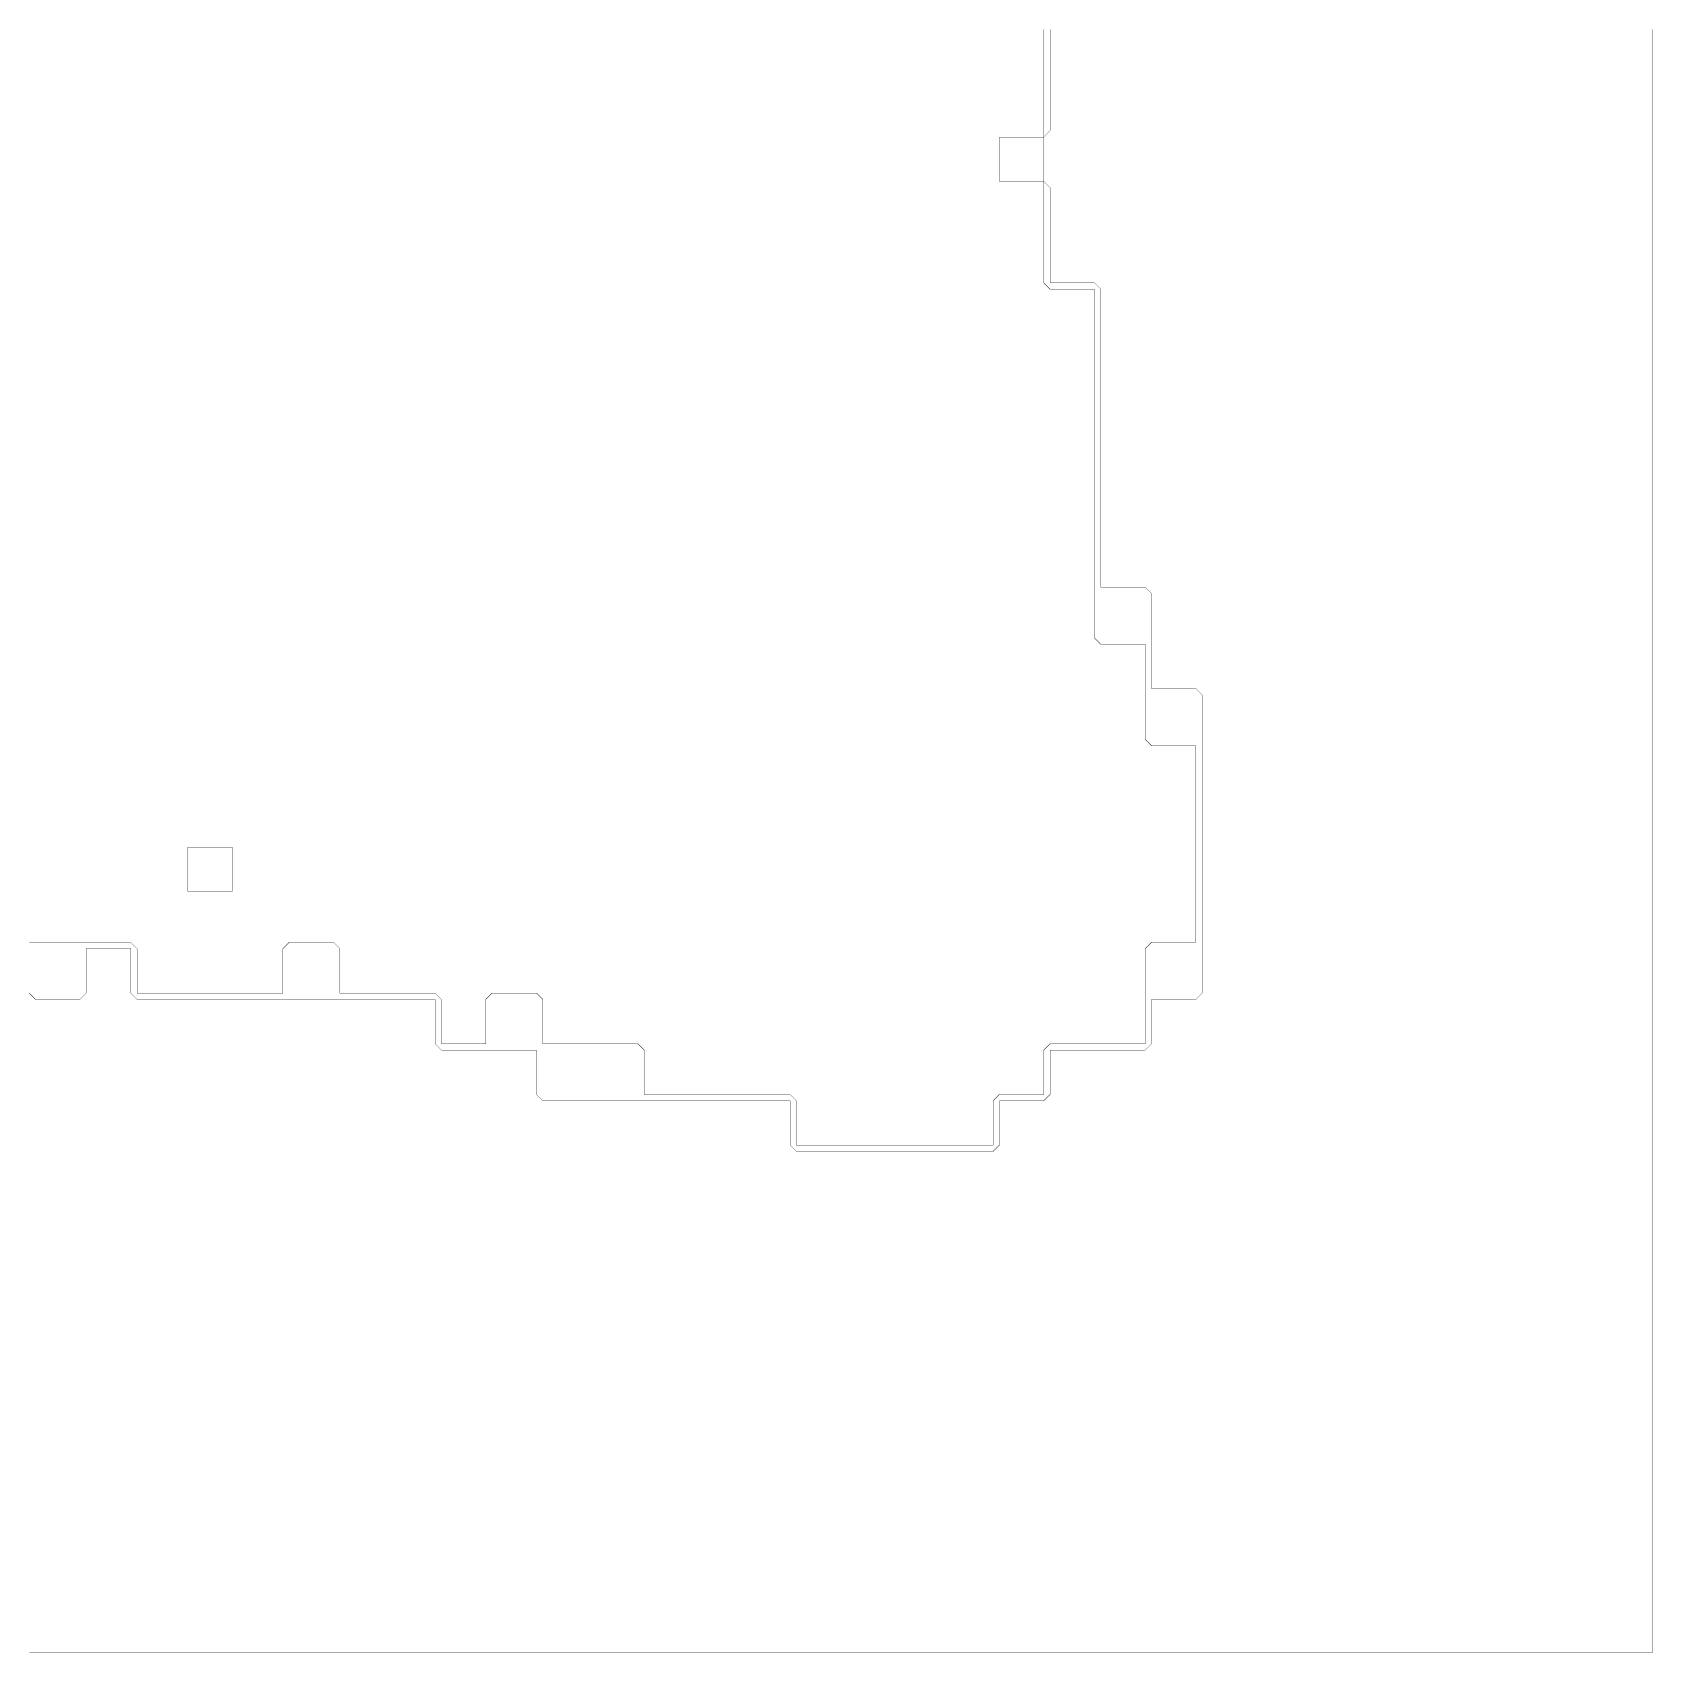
# Model space of a CAD drawing. Header units: metres. Extents: x 0 to 4990, y -4990 to 0.
# Drawn here: x 2495 to 4990, y -4990 to -2495 of the extents above; entities that cross this region are included whole.
import ezdxf

# ---------------------------------------------------------------- set-up
doc = ezdxf.new("R2010")
doc.units = ezdxf.units.M
doc.layers.add('conductor', color=1, linetype='Continuous')
doc.layers.add('substrate', color=5, linetype='Continuous')

msp = doc.modelspace()

# ---------------------------------------------------------------- linework, layer by layer
at = {"layer": 'conductor', "const_width": 0.5}
msp.add_lwpolyline([(2490.234375, -3896.484375), (2500, -3896.484375), (2509.765625, -3896.484375), (2519.53125, -3896.484375), (2529.296875, -3896.484375), (2539.0625, -3896.484375), (2548.828125, -3896.484375), (2558.59375, -3896.484375), (2568.359375, -3896.484375), (2578.125, -3896.484375), (2587.890625, -3896.484375), (2597.65625, -3896.484375), (2607.421875, -3896.484375), (2617.1875, -3896.484375), (2626.953125, -3896.484375), (2636.71875, -3896.484375), (2646.484375, -3896.484375), (2656.25, -3906.25), (2656.25, -3916.015625), (2656.25, -3925.78125), (2656.25, -3935.546875), (2656.25, -3945.3125), (2656.25, -3955.078125), (2656.25, -3964.84375), (2656.25, -3974.609375), (2666.015625, -3974.609375), (2675.78125, -3974.609375), (2685.546875, -3974.609375), (2695.3125, -3974.609375), (2705.078125, -3974.609375), (2714.84375, -3974.609375), (2724.609375, -3974.609375), (2734.375, -3974.609375), (2744.140625, -3974.609375), (2753.90625, -3974.609375), (2763.671875, -3974.609375), (2773.4375, -3974.609375), (2783.203125, -3974.609375), (2792.96875, -3974.609375), (2802.734375, -3974.609375), (2812.5, -3974.609375), (2822.265625, -3974.609375), (2832.03125, -3974.609375), (2841.796875, -3974.609375), (2851.5625, -3974.609375), (2861.328125, -3974.609375), (2871.09375, -3974.609375), (2880.859375, -3974.609375), (2880.859375, -3964.84375), (2880.859375, -3955.078125), (2880.859375, -3945.3125), (2880.859375, -3935.546875), (2880.859375, -3925.78125), (2880.859375, -3916.015625), (2880.859375, -3906.25), (2890.625, -3896.484375), (2900.390625, -3896.484375), (2910.15625, -3896.484375), (2919.921875, -3896.484375), (2929.6875, -3896.484375), (2939.453125, -3896.484375), (2949.21875, -3896.484375), (2958.984375, -3896.484375), (2968.75, -3906.25), (2968.75, -3916.015625), (2968.75, -3925.78125), (2968.75, -3935.546875), (2968.75, -3945.3125), (2968.75, -3955.078125), (2968.75, -3964.84375), (2968.75, -3974.609375), (2978.515625, -3974.609375), (2988.28125, -3974.609375), (2998.046875, -3974.609375), (3007.8125, -3974.609375), (3017.578125, -3974.609375), (3027.34375, -3974.609375), (3037.109375, -3974.609375), (3046.875, -3974.609375), (3056.640625, -3974.609375), (3066.40625, -3974.609375), (3076.171875, -3974.609375), (3085.9375, -3974.609375), (3095.703125, -3974.609375), (3105.46875, -3974.609375), (3115.234375, -3974.609375), (3125, -3984.375), (3125, -3994.140625), (3125, -4003.90625), (3125, -4013.671875), (3125, -4023.4375), (3125, -4033.203125), (3125, -4042.96875), (3125, -4052.734375), (3134.765625, -4052.734375), (3144.53125, -4052.734375), (3154.296875, -4052.734375), (3164.0625, -4052.734375), (3173.828125, -4052.734375), (3183.59375, -4052.734375), (3193.359375, -4052.734375), (3193.359375, -4042.96875), (3193.359375, -4033.203125), (3193.359375, -4023.4375), (3193.359375, -4013.671875), (3193.359375, -4003.90625), (3193.359375, -3994.140625), (3193.359375, -3984.375), (3203.125, -3974.609375), (3212.890625, -3974.609375), (3222.65625, -3974.609375), (3232.421875, -3974.609375), (3242.1875, -3974.609375), (3251.953125, -3974.609375), (3261.71875, -3974.609375), (3271.484375, -3974.609375), (3281.25, -3984.375), (3281.25, -3994.140625), (3281.25, -4003.90625), (3281.25, -4013.671875), (3281.25, -4023.4375), (3281.25, -4033.203125), (3281.25, -4042.96875), (3281.25, -4052.734375), (3291.015625, -4052.734375), (3300.78125, -4052.734375), (3310.546875, -4052.734375), (3320.3125, -4052.734375), (3330.078125, -4052.734375), (3339.84375, -4052.734375), (3349.609375, -4052.734375), (3359.375, -4052.734375), (3369.140625, -4052.734375), (3378.90625, -4052.734375), (3388.671875, -4052.734375), (3398.4375, -4052.734375), (3408.203125, -4052.734375), (3417.96875, -4052.734375), (3427.734375, -4052.734375), (3437.5, -4062.5), (3437.5, -4072.265625), (3437.5, -4082.03125), (3437.5, -4091.796875), (3437.5, -4101.5625), (3437.5, -4111.328125), (3437.5, -4121.09375), (3437.5, -4130.859375), (3447.265625, -4130.859375), (3457.03125, -4130.859375), (3466.796875, -4130.859375), (3476.5625, -4130.859375), (3486.328125, -4130.859375), (3496.09375, -4130.859375), (3505.859375, -4130.859375), (3515.625, -4130.859375), (3525.390625, -4130.859375), (3535.15625, -4130.859375), (3544.921875, -4130.859375), (3554.6875, -4130.859375), (3564.453125, -4130.859375), (3574.21875, -4130.859375), (3583.984375, -4130.859375), (3593.75, -4130.859375), (3603.515625, -4130.859375), (3613.28125, -4130.859375), (3623.046875, -4130.859375), (3632.8125, -4130.859375), (3642.578125, -4130.859375), (3652.34375, -4130.859375), (3662.109375, -4130.859375), (3671.875, -4140.625), (3671.875, -4150.390625), (3671.875, -4160.15625), (3671.875, -4169.921875), (3671.875, -4179.6875), (3671.875, -4189.453125), (3671.875, -4199.21875), (3671.875, -4208.984375), (3681.640625, -4208.984375), (3691.40625, -4208.984375), (3701.171875, -4208.984375), (3710.9375, -4208.984375), (3720.703125, -4208.984375), (3730.46875, -4208.984375), (3740.234375, -4208.984375), (3750, -4208.984375), (3759.765625, -4208.984375), (3769.53125, -4208.984375), (3779.296875, -4208.984375), (3789.0625, -4208.984375), (3798.828125, -4208.984375), (3808.59375, -4208.984375), (3818.359375, -4208.984375), (3828.125, -4208.984375), (3837.890625, -4208.984375), (3847.65625, -4208.984375), (3857.421875, -4208.984375), (3867.1875, -4208.984375), (3876.953125, -4208.984375), (3886.71875, -4208.984375), (3896.484375, -4208.984375), (3906.25, -4208.984375), (3916.015625, -4208.984375), (3925.78125, -4208.984375), (3935.546875, -4208.984375), (3945.3125, -4208.984375), (3955.078125, -4208.984375), (3964.84375, -4208.984375), (3974.609375, -4208.984375), (3974.609375, -4199.21875), (3974.609375, -4189.453125), (3974.609375, -4179.6875), (3974.609375, -4169.921875), (3974.609375, -4160.15625), (3974.609375, -4150.390625), (3974.609375, -4140.625), (3984.375, -4130.859375), (3994.140625, -4130.859375), (4003.90625, -4130.859375), (4013.671875, -4130.859375), (4023.4375, -4130.859375), (4033.203125, -4130.859375), (4042.96875, -4130.859375), (4052.734375, -4130.859375), (4052.734375, -4121.09375), (4052.734375, -4111.328125), (4052.734375, -4101.5625), (4052.734375, -4091.796875), (4052.734375, -4082.03125), (4052.734375, -4072.265625), (4052.734375, -4062.5), (4062.5, -4052.734375), (4072.265625, -4052.734375), (4082.03125, -4052.734375), (4091.796875, -4052.734375), (4101.5625, -4052.734375), (4111.328125, -4052.734375), (4121.09375, -4052.734375), (4130.859375, -4052.734375), (4140.625, -4052.734375), (4150.390625, -4052.734375), (4160.15625, -4052.734375), (4169.921875, -4052.734375), (4179.6875, -4052.734375), (4189.453125, -4052.734375), (4199.21875, -4052.734375), (4208.984375, -4052.734375), (4208.984375, -4042.96875), (4208.984375, -4033.203125), (4208.984375, -4023.4375), (4208.984375, -4013.671875), (4208.984375, -4003.90625), (4208.984375, -3994.140625), (4208.984375, -3984.375), (4208.984375, -3974.609375), (4208.984375, -3964.84375), (4208.984375, -3955.078125), (4208.984375, -3945.3125), (4208.984375, -3935.546875), (4208.984375, -3925.78125), (4208.984375, -3916.015625), (4208.984375, -3906.25), (4218.75, -3896.484375), (4228.515625, -3896.484375), (4238.28125, -3896.484375), (4248.046875, -3896.484375), (4257.8125, -3896.484375), (4267.578125, -3896.484375), (4277.34375, -3896.484375), (4287.109375, -3896.484375), (4287.109375, -3886.71875), (4287.109375, -3876.953125), (4287.109375, -3867.1875), (4287.109375, -3857.421875), (4287.109375, -3847.65625), (4287.109375, -3837.890625), (4287.109375, -3828.125), (4287.109375, -3818.359375), (4287.109375, -3808.59375), (4287.109375, -3798.828125), (4287.109375, -3789.0625), (4287.109375, -3779.296875), (4287.109375, -3769.53125), (4287.109375, -3759.765625), (4287.109375, -3750), (4287.109375, -3740.234375), (4287.109375, -3730.46875), (4287.109375, -3720.703125), (4287.109375, -3710.9375), (4287.109375, -3701.171875), (4287.109375, -3691.40625), (4287.109375, -3681.640625), (4287.109375, -3671.875), (4287.109375, -3662.109375), (4287.109375, -3652.34375), (4287.109375, -3642.578125), (4287.109375, -3632.8125), (4287.109375, -3623.046875), (4287.109375, -3613.28125), (4287.109375, -3603.515625), (4287.109375, -3593.75), (4277.34375, -3593.75), (4267.578125, -3593.75), (4257.8125, -3593.75), (4248.046875, -3593.75), (4238.28125, -3593.75), (4228.515625, -3593.75), (4218.75, -3593.75), (4208.984375, -3583.984375), (4208.984375, -3574.21875), (4208.984375, -3564.453125), (4208.984375, -3554.6875), (4208.984375, -3544.921875), (4208.984375, -3535.15625), (4208.984375, -3525.390625), (4208.984375, -3515.625), (4208.984375, -3505.859375), (4208.984375, -3496.09375), (4208.984375, -3486.328125), (4208.984375, -3476.5625), (4208.984375, -3466.796875), (4208.984375, -3457.03125), (4208.984375, -3447.265625), (4208.984375, -3437.5), (4199.21875, -3437.5), (4189.453125, -3437.5), (4179.6875, -3437.5), (4169.921875, -3437.5), (4160.15625, -3437.5), (4150.390625, -3437.5), (4140.625, -3437.5), (4130.859375, -3427.734375), (4130.859375, -3417.96875), (4130.859375, -3408.203125), (4130.859375, -3398.4375), (4130.859375, -3388.671875), (4130.859375, -3378.90625), (4130.859375, -3369.140625), (4130.859375, -3359.375), (4130.859375, -3349.609375), (4130.859375, -3339.84375), (4130.859375, -3330.078125), (4130.859375, -3320.3125), (4130.859375, -3310.546875), (4130.859375, -3300.78125), (4130.859375, -3291.015625), (4130.859375, -3281.25), (4130.859375, -3271.484375), (4130.859375, -3261.71875), (4130.859375, -3251.953125), (4130.859375, -3242.1875), (4130.859375, -3232.421875), (4130.859375, -3222.65625), (4130.859375, -3212.890625), (4130.859375, -3203.125), (4130.859375, -3193.359375), (4130.859375, -3183.59375), (4130.859375, -3173.828125), (4130.859375, -3164.0625), (4130.859375, -3154.296875), (4130.859375, -3144.53125), (4130.859375, -3134.765625), (4130.859375, -3125), (4130.859375, -3115.234375), (4130.859375, -3105.46875), (4130.859375, -3095.703125), (4130.859375, -3085.9375), (4130.859375, -3076.171875), (4130.859375, -3066.40625), (4130.859375, -3056.640625), (4130.859375, -3046.875), (4130.859375, -3037.109375), (4130.859375, -3027.34375), (4130.859375, -3017.578125), (4130.859375, -3007.8125), (4130.859375, -2998.046875), (4130.859375, -2988.28125), (4130.859375, -2978.515625), (4130.859375, -2968.75), (4130.859375, -2958.984375), (4130.859375, -2949.21875), (4130.859375, -2939.453125), (4130.859375, -2929.6875), (4130.859375, -2919.921875), (4130.859375, -2910.15625), (4130.859375, -2900.390625), (4130.859375, -2890.625), (4121.09375, -2890.625), (4111.328125, -2890.625), (4101.5625, -2890.625), (4091.796875, -2890.625), (4082.03125, -2890.625), (4072.265625, -2890.625), (4062.5, -2890.625), (4052.734375, -2880.859375), (4052.734375, -2871.09375), (4052.734375, -2861.328125), (4052.734375, -2851.5625), (4052.734375, -2841.796875), (4052.734375, -2832.03125), (4052.734375, -2822.265625), (4052.734375, -2812.5), (4052.734375, -2802.734375), (4052.734375, -2792.96875), (4052.734375, -2783.203125), (4052.734375, -2773.4375), (4052.734375, -2763.671875), (4052.734375, -2753.90625), (4052.734375, -2744.140625), (4052.734375, -2734.375), (4052.734375, -2724.609375), (4052.734375, -2714.84375), (4052.734375, -2705.078125), (4052.734375, -2695.3125), (4052.734375, -2685.546875), (4052.734375, -2675.78125), (4052.734375, -2666.015625), (4052.734375, -2656.25), (4052.734375, -2646.484375), (4052.734375, -2636.71875), (4052.734375, -2626.953125), (4052.734375, -2617.1875), (4052.734375, -2607.421875), (4052.734375, -2597.65625), (4052.734375, -2587.890625), (4052.734375, -2578.125), (4052.734375, -2568.359375), (4052.734375, -2558.59375), (4052.734375, -2548.828125), (4052.734375, -2539.0625), (4052.734375, -2529.296875), (4052.734375, -2519.53125), (4052.734375, -2509.765625), (4052.734375, -2500), (4052.734375, -2490.234375)], dxfattribs=at)
at = {"layer": 'substrate', "const_width": 0.5}
for points in [[(2490.234375, -4990.234375), (2500, -4990.234375), (2509.765625, -4990.234375), (2519.53125, -4990.234375), (2529.296875, -4990.234375), (2539.0625, -4990.234375), (2548.828125, -4990.234375), (2558.59375, -4990.234375), (2568.359375, -4990.234375), (2578.125, -4990.234375), (2587.890625, -4990.234375), (2597.65625, -4990.234375), (2607.421875, -4990.234375), (2617.1875, -4990.234375), (2626.953125, -4990.234375), (2636.71875, -4990.234375), (2646.484375, -4990.234375), (2656.25, -4990.234375), (2666.015625, -4990.234375), (2675.78125, -4990.234375), (2685.546875, -4990.234375), (2695.3125, -4990.234375), (2705.078125, -4990.234375), (2714.84375, -4990.234375), (2724.609375, -4990.234375), (2734.375, -4990.234375), (2744.140625, -4990.234375), (2753.90625, -4990.234375), (2763.671875, -4990.234375), (2773.4375, -4990.234375), (2783.203125, -4990.234375), (2792.96875, -4990.234375), (2802.734375, -4990.234375), (2812.5, -4990.234375), (2822.265625, -4990.234375), (2832.03125, -4990.234375), (2841.796875, -4990.234375), (2851.5625, -4990.234375), (2861.328125, -4990.234375), (2871.09375, -4990.234375), (2880.859375, -4990.234375), (2890.625, -4990.234375), (2900.390625, -4990.234375), (2910.15625, -4990.234375), (2919.921875, -4990.234375), (2929.6875, -4990.234375), (2939.453125, -4990.234375), (2949.21875, -4990.234375), (2958.984375, -4990.234375), (2968.75, -4990.234375), (2978.515625, -4990.234375), (2988.28125, -4990.234375), (2998.046875, -4990.234375), (3007.8125, -4990.234375), (3017.578125, -4990.234375), (3027.34375, -4990.234375), (3037.109375, -4990.234375), (3046.875, -4990.234375), (3056.640625, -4990.234375), (3066.40625, -4990.234375), (3076.171875, -4990.234375), (3085.9375, -4990.234375), (3095.703125, -4990.234375), (3105.46875, -4990.234375), (3115.234375, -4990.234375), (3125, -4990.234375), (3134.765625, -4990.234375), (3144.53125, -4990.234375), (3154.296875, -4990.234375), (3164.0625, -4990.234375), (3173.828125, -4990.234375), (3183.59375, -4990.234375), (3193.359375, -4990.234375), (3203.125, -4990.234375), (3212.890625, -4990.234375), (3222.65625, -4990.234375), (3232.421875, -4990.234375), (3242.1875, -4990.234375), (3251.953125, -4990.234375), (3261.71875, -4990.234375), (3271.484375, -4990.234375), (3281.25, -4990.234375), (3291.015625, -4990.234375), (3300.78125, -4990.234375), (3310.546875, -4990.234375), (3320.3125, -4990.234375), (3330.078125, -4990.234375), (3339.84375, -4990.234375), (3349.609375, -4990.234375), (3359.375, -4990.234375), (3369.140625, -4990.234375), (3378.90625, -4990.234375), (3388.671875, -4990.234375), (3398.4375, -4990.234375), (3408.203125, -4990.234375), (3417.96875, -4990.234375), (3427.734375, -4990.234375), (3437.5, -4990.234375), (3447.265625, -4990.234375), (3457.03125, -4990.234375), (3466.796875, -4990.234375), (3476.5625, -4990.234375), (3486.328125, -4990.234375), (3496.09375, -4990.234375), (3505.859375, -4990.234375), (3515.625, -4990.234375), (3525.390625, -4990.234375), (3535.15625, -4990.234375), (3544.921875, -4990.234375), (3554.6875, -4990.234375), (3564.453125, -4990.234375), (3574.21875, -4990.234375), (3583.984375, -4990.234375), (3593.75, -4990.234375), (3603.515625, -4990.234375), (3613.28125, -4990.234375), (3623.046875, -4990.234375), (3632.8125, -4990.234375), (3642.578125, -4990.234375), (3652.34375, -4990.234375), (3662.109375, -4990.234375), (3671.875, -4990.234375), (3681.640625, -4990.234375), (3691.40625, -4990.234375), (3701.171875, -4990.234375), (3710.9375, -4990.234375), (3720.703125, -4990.234375), (3730.46875, -4990.234375), (3740.234375, -4990.234375), (3750, -4990.234375), (3759.765625, -4990.234375), (3769.53125, -4990.234375), (3779.296875, -4990.234375), (3789.0625, -4990.234375), (3798.828125, -4990.234375), (3808.59375, -4990.234375), (3818.359375, -4990.234375), (3828.125, -4990.234375), (3837.890625, -4990.234375), (3847.65625, -4990.234375), (3857.421875, -4990.234375), (3867.1875, -4990.234375), (3876.953125, -4990.234375), (3886.71875, -4990.234375), (3896.484375, -4990.234375), (3906.25, -4990.234375), (3916.015625, -4990.234375), (3925.78125, -4990.234375), (3935.546875, -4990.234375), (3945.3125, -4990.234375), (3955.078125, -4990.234375), (3964.84375, -4990.234375), (3974.609375, -4990.234375), (3984.375, -4990.234375), (3994.140625, -4990.234375), (4003.90625, -4990.234375), (4013.671875, -4990.234375), (4023.4375, -4990.234375), (4033.203125, -4990.234375), (4042.96875, -4990.234375), (4052.734375, -4990.234375), (4062.5, -4990.234375), (4072.265625, -4990.234375), (4082.03125, -4990.234375), (4091.796875, -4990.234375), (4101.5625, -4990.234375), (4111.328125, -4990.234375), (4121.09375, -4990.234375), (4130.859375, -4990.234375), (4140.625, -4990.234375), (4150.390625, -4990.234375), (4160.15625, -4990.234375), (4169.921875, -4990.234375), (4179.6875, -4990.234375), (4189.453125, -4990.234375), (4199.21875, -4990.234375), (4208.984375, -4990.234375), (4218.75, -4990.234375), (4228.515625, -4990.234375), (4238.28125, -4990.234375), (4248.046875, -4990.234375), (4257.8125, -4990.234375), (4267.578125, -4990.234375), (4277.34375, -4990.234375), (4287.109375, -4990.234375), (4296.875, -4990.234375), (4306.640625, -4990.234375), (4316.40625, -4990.234375), (4326.171875, -4990.234375), (4335.9375, -4990.234375), (4345.703125, -4990.234375), (4355.46875, -4990.234375), (4365.234375, -4990.234375), (4375, -4990.234375), (4384.765625, -4990.234375), (4394.53125, -4990.234375), (4404.296875, -4990.234375), (4414.0625, -4990.234375), (4423.828125, -4990.234375), (4433.59375, -4990.234375), (4443.359375, -4990.234375), (4453.125, -4990.234375), (4462.890625, -4990.234375), (4472.65625, -4990.234375), (4482.421875, -4990.234375), (4492.1875, -4990.234375), (4501.953125, -4990.234375), (4511.71875, -4990.234375), (4521.484375, -4990.234375), (4531.25, -4990.234375), (4541.015625, -4990.234375), (4550.78125, -4990.234375), (4560.546875, -4990.234375), (4570.3125, -4990.234375), (4580.078125, -4990.234375), (4589.84375, -4990.234375), (4599.609375, -4990.234375), (4609.375, -4990.234375), (4619.140625, -4990.234375), (4628.90625, -4990.234375), (4638.671875, -4990.234375), (4648.4375, -4990.234375), (4658.203125, -4990.234375), (4667.96875, -4990.234375), (4677.734375, -4990.234375), (4687.5, -4990.234375), (4697.265625, -4990.234375), (4707.03125, -4990.234375), (4716.796875, -4990.234375), (4726.5625, -4990.234375), (4736.328125, -4990.234375), (4746.09375, -4990.234375), (4755.859375, -4990.234375), (4765.625, -4990.234375), (4775.390625, -4990.234375), (4785.15625, -4990.234375), (4794.921875, -4990.234375), (4804.6875, -4990.234375), (4814.453125, -4990.234375), (4824.21875, -4990.234375), (4833.984375, -4990.234375), (4843.75, -4990.234375), (4853.515625, -4990.234375), (4863.28125, -4990.234375), (4873.046875, -4990.234375), (4882.8125, -4990.234375), (4892.578125, -4990.234375), (4902.34375, -4990.234375), (4912.109375, -4990.234375), (4921.875, -4990.234375), (4931.640625, -4990.234375), (4941.40625, -4990.234375), (4951.171875, -4990.234375), (4960.9375, -4990.234375), (4970.703125, -4990.234375), (4980.46875, -4990.234375), (4990.234375, -4990.234375), (4990.234375, -4980.46875), (4990.234375, -4970.703125), (4990.234375, -4960.9375), (4990.234375, -4951.171875), (4990.234375, -4941.40625), (4990.234375, -4931.640625), (4990.234375, -4921.875), (4990.234375, -4912.109375), (4990.234375, -4902.34375), (4990.234375, -4892.578125), (4990.234375, -4882.8125), (4990.234375, -4873.046875), (4990.234375, -4863.28125), (4990.234375, -4853.515625), (4990.234375, -4843.75), (4990.234375, -4833.984375), (4990.234375, -4824.21875), (4990.234375, -4814.453125), (4990.234375, -4804.6875), (4990.234375, -4794.921875), (4990.234375, -4785.15625), (4990.234375, -4775.390625), (4990.234375, -4765.625), (4990.234375, -4755.859375), (4990.234375, -4746.09375), (4990.234375, -4736.328125), (4990.234375, -4726.5625), (4990.234375, -4716.796875), (4990.234375, -4707.03125), (4990.234375, -4697.265625), (4990.234375, -4687.5), (4990.234375, -4677.734375), (4990.234375, -4667.96875), (4990.234375, -4658.203125), (4990.234375, -4648.4375), (4990.234375, -4638.671875), (4990.234375, -4628.90625), (4990.234375, -4619.140625), (4990.234375, -4609.375), (4990.234375, -4599.609375), (4990.234375, -4589.84375), (4990.234375, -4580.078125), (4990.234375, -4570.3125), (4990.234375, -4560.546875), (4990.234375, -4550.78125), (4990.234375, -4541.015625), (4990.234375, -4531.25), (4990.234375, -4521.484375), (4990.234375, -4511.71875), (4990.234375, -4501.953125), (4990.234375, -4492.1875), (4990.234375, -4482.421875), (4990.234375, -4472.65625), (4990.234375, -4462.890625), (4990.234375, -4453.125), (4990.234375, -4443.359375), (4990.234375, -4433.59375), (4990.234375, -4423.828125), (4990.234375, -4414.0625), (4990.234375, -4404.296875), (4990.234375, -4394.53125), (4990.234375, -4384.765625), (4990.234375, -4375), (4990.234375, -4365.234375), (4990.234375, -4355.46875), (4990.234375, -4345.703125), (4990.234375, -4335.9375), (4990.234375, -4326.171875), (4990.234375, -4316.40625), (4990.234375, -4306.640625), (4990.234375, -4296.875), (4990.234375, -4287.109375), (4990.234375, -4277.34375), (4990.234375, -4267.578125), (4990.234375, -4257.8125), (4990.234375, -4248.046875), (4990.234375, -4238.28125), (4990.234375, -4228.515625), (4990.234375, -4218.75), (4990.234375, -4208.984375), (4990.234375, -4199.21875), (4990.234375, -4189.453125), (4990.234375, -4179.6875), (4990.234375, -4169.921875), (4990.234375, -4160.15625), (4990.234375, -4150.390625), (4990.234375, -4140.625), (4990.234375, -4130.859375), (4990.234375, -4121.09375), (4990.234375, -4111.328125), (4990.234375, -4101.5625), (4990.234375, -4091.796875), (4990.234375, -4082.03125), (4990.234375, -4072.265625), (4990.234375, -4062.5), (4990.234375, -4052.734375), (4990.234375, -4042.96875), (4990.234375, -4033.203125), (4990.234375, -4023.4375), (4990.234375, -4013.671875), (4990.234375, -4003.90625), (4990.234375, -3994.140625), (4990.234375, -3984.375), (4990.234375, -3974.609375), (4990.234375, -3964.84375), (4990.234375, -3955.078125), (4990.234375, -3945.3125), (4990.234375, -3935.546875), (4990.234375, -3925.78125), (4990.234375, -3916.015625), (4990.234375, -3906.25), (4990.234375, -3896.484375), (4990.234375, -3886.71875), (4990.234375, -3876.953125), (4990.234375, -3867.1875), (4990.234375, -3857.421875), (4990.234375, -3847.65625), (4990.234375, -3837.890625), (4990.234375, -3828.125), (4990.234375, -3818.359375), (4990.234375, -3808.59375), (4990.234375, -3798.828125), (4990.234375, -3789.0625), (4990.234375, -3779.296875), (4990.234375, -3769.53125), (4990.234375, -3759.765625), (4990.234375, -3750), (4990.234375, -3740.234375), (4990.234375, -3730.46875), (4990.234375, -3720.703125), (4990.234375, -3710.9375), (4990.234375, -3701.171875), (4990.234375, -3691.40625), (4990.234375, -3681.640625), (4990.234375, -3671.875), (4990.234375, -3662.109375), (4990.234375, -3652.34375), (4990.234375, -3642.578125), (4990.234375, -3632.8125), (4990.234375, -3623.046875), (4990.234375, -3613.28125), (4990.234375, -3603.515625), (4990.234375, -3593.75), (4990.234375, -3583.984375), (4990.234375, -3574.21875), (4990.234375, -3564.453125), (4990.234375, -3554.6875), (4990.234375, -3544.921875), (4990.234375, -3535.15625), (4990.234375, -3525.390625), (4990.234375, -3515.625), (4990.234375, -3505.859375), (4990.234375, -3496.09375), (4990.234375, -3486.328125), (4990.234375, -3476.5625), (4990.234375, -3466.796875), (4990.234375, -3457.03125), (4990.234375, -3447.265625), (4990.234375, -3437.5), (4990.234375, -3427.734375), (4990.234375, -3417.96875), (4990.234375, -3408.203125), (4990.234375, -3398.4375), (4990.234375, -3388.671875), (4990.234375, -3378.90625), (4990.234375, -3369.140625), (4990.234375, -3359.375), (4990.234375, -3349.609375), (4990.234375, -3339.84375), (4990.234375, -3330.078125), (4990.234375, -3320.3125), (4990.234375, -3310.546875), (4990.234375, -3300.78125), (4990.234375, -3291.015625), (4990.234375, -3281.25), (4990.234375, -3271.484375), (4990.234375, -3261.71875), (4990.234375, -3251.953125), (4990.234375, -3242.1875), (4990.234375, -3232.421875), (4990.234375, -3222.65625), (4990.234375, -3212.890625), (4990.234375, -3203.125), (4990.234375, -3193.359375), (4990.234375, -3183.59375), (4990.234375, -3173.828125), (4990.234375, -3164.0625), (4990.234375, -3154.296875), (4990.234375, -3144.53125), (4990.234375, -3134.765625), (4990.234375, -3125), (4990.234375, -3115.234375), (4990.234375, -3105.46875), (4990.234375, -3095.703125), (4990.234375, -3085.9375), (4990.234375, -3076.171875), (4990.234375, -3066.40625), (4990.234375, -3056.640625), (4990.234375, -3046.875), (4990.234375, -3037.109375), (4990.234375, -3027.34375), (4990.234375, -3017.578125), (4990.234375, -3007.8125), (4990.234375, -2998.046875), (4990.234375, -2988.28125), (4990.234375, -2978.515625), (4990.234375, -2968.75), (4990.234375, -2958.984375), (4990.234375, -2949.21875), (4990.234375, -2939.453125), (4990.234375, -2929.6875), (4990.234375, -2919.921875), (4990.234375, -2910.15625), (4990.234375, -2900.390625), (4990.234375, -2890.625), (4990.234375, -2880.859375), (4990.234375, -2871.09375), (4990.234375, -2861.328125), (4990.234375, -2851.5625), (4990.234375, -2841.796875), (4990.234375, -2832.03125), (4990.234375, -2822.265625), (4990.234375, -2812.5), (4990.234375, -2802.734375), (4990.234375, -2792.96875), (4990.234375, -2783.203125), (4990.234375, -2773.4375), (4990.234375, -2763.671875), (4990.234375, -2753.90625), (4990.234375, -2744.140625), (4990.234375, -2734.375), (4990.234375, -2724.609375), (4990.234375, -2714.84375), (4990.234375, -2705.078125), (4990.234375, -2695.3125), (4990.234375, -2685.546875), (4990.234375, -2675.78125), (4990.234375, -2666.015625), (4990.234375, -2656.25), (4990.234375, -2646.484375), (4990.234375, -2636.71875), (4990.234375, -2626.953125), (4990.234375, -2617.1875), (4990.234375, -2607.421875), (4990.234375, -2597.65625), (4990.234375, -2587.890625), (4990.234375, -2578.125), (4990.234375, -2568.359375), (4990.234375, -2558.59375), (4990.234375, -2548.828125), (4990.234375, -2539.0625), (4990.234375, -2529.296875), (4990.234375, -2519.53125), (4990.234375, -2509.765625), (4990.234375, -2500), (4990.234375, -2490.234375)], [(4062.5, -2490.234375), (4062.5, -2500), (4062.5, -2509.765625), (4062.5, -2519.53125), (4062.5, -2529.296875), (4062.5, -2539.0625), (4062.5, -2548.828125), (4062.5, -2558.59375), (4062.5, -2568.359375), (4062.5, -2578.125), (4062.5, -2587.890625), (4062.5, -2597.65625), (4062.5, -2607.421875), (4062.5, -2617.1875), (4062.5, -2626.953125), (4062.5, -2636.71875), (4062.5, -2646.484375), (4052.734375, -2656.25), (4042.96875, -2656.25), (4033.203125, -2656.25), (4023.4375, -2656.25), (4013.671875, -2656.25), (4003.90625, -2656.25), (3994.140625, -2656.25), (3984.375, -2656.25), (3984.375, -2666.015625), (3984.375, -2675.78125), (3984.375, -2685.546875), (3984.375, -2695.3125), (3984.375, -2705.078125), (3984.375, -2714.84375), (3984.375, -2724.609375), (3994.140625, -2724.609375), (4003.90625, -2724.609375), (4013.671875, -2724.609375), (4023.4375, -2724.609375), (4033.203125, -2724.609375), (4042.96875, -2724.609375), (4052.734375, -2724.609375), (4062.5, -2734.375), (4062.5, -2744.140625), (4062.5, -2753.90625), (4062.5, -2763.671875), (4062.5, -2773.4375), (4062.5, -2783.203125), (4062.5, -2792.96875), (4062.5, -2802.734375), (4062.5, -2812.5), (4062.5, -2822.265625), (4062.5, -2832.03125), (4062.5, -2841.796875), (4062.5, -2851.5625), (4062.5, -2861.328125), (4062.5, -2871.09375), (4062.5, -2880.859375), (4072.265625, -2880.859375), (4082.03125, -2880.859375), (4091.796875, -2880.859375), (4101.5625, -2880.859375), (4111.328125, -2880.859375), (4121.09375, -2880.859375), (4130.859375, -2880.859375), (4140.625, -2890.625), (4140.625, -2900.390625), (4140.625, -2910.15625), (4140.625, -2919.921875), (4140.625, -2929.6875), (4140.625, -2939.453125), (4140.625, -2949.21875), (4140.625, -2958.984375), (4140.625, -2968.75), (4140.625, -2978.515625), (4140.625, -2988.28125), (4140.625, -2998.046875), (4140.625, -3007.8125), (4140.625, -3017.578125), (4140.625, -3027.34375), (4140.625, -3037.109375), (4140.625, -3046.875), (4140.625, -3056.640625), (4140.625, -3066.40625), (4140.625, -3076.171875), (4140.625, -3085.9375), (4140.625, -3095.703125), (4140.625, -3105.46875), (4140.625, -3115.234375), (4140.625, -3125), (4140.625, -3134.765625), (4140.625, -3144.53125), (4140.625, -3154.296875), (4140.625, -3164.0625), (4140.625, -3173.828125), (4140.625, -3183.59375), (4140.625, -3193.359375), (4140.625, -3203.125), (4140.625, -3212.890625), (4140.625, -3222.65625), (4140.625, -3232.421875), (4140.625, -3242.1875), (4140.625, -3251.953125), (4140.625, -3261.71875), (4140.625, -3271.484375), (4140.625, -3281.25), (4140.625, -3291.015625), (4140.625, -3300.78125), (4140.625, -3310.546875), (4140.625, -3320.3125), (4140.625, -3330.078125), (4140.625, -3339.84375), (4140.625, -3349.609375), (4150.390625, -3349.609375), (4160.15625, -3349.609375), (4169.921875, -3349.609375), (4179.6875, -3349.609375), (4189.453125, -3349.609375), (4199.21875, -3349.609375), (4208.984375, -3349.609375), (4218.75, -3359.375), (4218.75, -3369.140625), (4218.75, -3378.90625), (4218.75, -3388.671875), (4218.75, -3398.4375), (4218.75, -3408.203125), (4218.75, -3417.96875), (4218.75, -3427.734375), (4218.75, -3437.5), (4218.75, -3447.265625), (4218.75, -3457.03125), (4218.75, -3466.796875), (4218.75, -3476.5625), (4218.75, -3486.328125), (4218.75, -3496.09375), (4218.75, -3505.859375), (4228.515625, -3505.859375), (4238.28125, -3505.859375), (4248.046875, -3505.859375), (4257.8125, -3505.859375), (4267.578125, -3505.859375), (4277.34375, -3505.859375), (4287.109375, -3505.859375), (4296.875, -3515.625), (4296.875, -3525.390625), (4296.875, -3535.15625), (4296.875, -3544.921875), (4296.875, -3554.6875), (4296.875, -3564.453125), (4296.875, -3574.21875), (4296.875, -3583.984375), (4296.875, -3593.75), (4296.875, -3603.515625), (4296.875, -3613.28125), (4296.875, -3623.046875), (4296.875, -3632.8125), (4296.875, -3642.578125), (4296.875, -3652.34375), (4296.875, -3662.109375), (4296.875, -3671.875), (4296.875, -3681.640625), (4296.875, -3691.40625), (4296.875, -3701.171875), (4296.875, -3710.9375), (4296.875, -3720.703125), (4296.875, -3730.46875), (4296.875, -3740.234375), (4296.875, -3750), (4296.875, -3759.765625), (4296.875, -3769.53125), (4296.875, -3779.296875), (4296.875, -3789.0625), (4296.875, -3798.828125), (4296.875, -3808.59375), (4296.875, -3818.359375), (4296.875, -3828.125), (4296.875, -3837.890625), (4296.875, -3847.65625), (4296.875, -3857.421875), (4296.875, -3867.1875), (4296.875, -3876.953125), (4296.875, -3886.71875), (4296.875, -3896.484375), (4296.875, -3906.25), (4296.875, -3916.015625), (4296.875, -3925.78125), (4296.875, -3935.546875), (4296.875, -3945.3125), (4296.875, -3955.078125), (4296.875, -3964.84375), (4296.875, -3974.609375), (4287.109375, -3984.375), (4277.34375, -3984.375), (4267.578125, -3984.375), (4257.8125, -3984.375), (4248.046875, -3984.375), (4238.28125, -3984.375), (4228.515625, -3984.375), (4218.75, -3984.375), (4218.75, -3994.140625), (4218.75, -4003.90625), (4218.75, -4013.671875), (4218.75, -4023.4375), (4218.75, -4033.203125), (4218.75, -4042.96875), (4218.75, -4052.734375), (4208.984375, -4062.5), (4199.21875, -4062.5), (4189.453125, -4062.5), (4179.6875, -4062.5), (4169.921875, -4062.5), (4160.15625, -4062.5), (4150.390625, -4062.5), (4140.625, -4062.5), (4130.859375, -4062.5), (4121.09375, -4062.5), (4111.328125, -4062.5), (4101.5625, -4062.5), (4091.796875, -4062.5), (4082.03125, -4062.5), (4072.265625, -4062.5), (4062.5, -4062.5), (4062.5, -4072.265625), (4062.5, -4082.03125), (4062.5, -4091.796875), (4062.5, -4101.5625), (4062.5, -4111.328125), (4062.5, -4121.09375), (4062.5, -4130.859375), (4052.734375, -4140.625), (4042.96875, -4140.625), (4033.203125, -4140.625), (4023.4375, -4140.625), (4013.671875, -4140.625), (4003.90625, -4140.625), (3994.140625, -4140.625), (3984.375, -4140.625), (3984.375, -4150.390625), (3984.375, -4160.15625), (3984.375, -4169.921875), (3984.375, -4179.6875), (3984.375, -4189.453125), (3984.375, -4199.21875), (3984.375, -4208.984375), (3974.609375, -4218.75), (3964.84375, -4218.75), (3955.078125, -4218.75), (3945.3125, -4218.75), (3935.546875, -4218.75), (3925.78125, -4218.75), (3916.015625, -4218.75), (3906.25, -4218.75), (3896.484375, -4218.75), (3886.71875, -4218.75), (3876.953125, -4218.75), (3867.1875, -4218.75), (3857.421875, -4218.75), (3847.65625, -4218.75), (3837.890625, -4218.75), (3828.125, -4218.75), (3818.359375, -4218.75), (3808.59375, -4218.75), (3798.828125, -4218.75), (3789.0625, -4218.75), (3779.296875, -4218.75), (3769.53125, -4218.75), (3759.765625, -4218.75), (3750, -4218.75), (3740.234375, -4218.75), (3730.46875, -4218.75), (3720.703125, -4218.75), (3710.9375, -4218.75), (3701.171875, -4218.75), (3691.40625, -4218.75), (3681.640625, -4218.75), (3671.875, -4218.75), (3662.109375, -4208.984375), (3662.109375, -4199.21875), (3662.109375, -4189.453125), (3662.109375, -4179.6875), (3662.109375, -4169.921875), (3662.109375, -4160.15625), (3662.109375, -4150.390625), (3662.109375, -4140.625), (3652.34375, -4140.625), (3642.578125, -4140.625), (3632.8125, -4140.625), (3623.046875, -4140.625), (3613.28125, -4140.625), (3603.515625, -4140.625), (3593.75, -4140.625), (3583.984375, -4140.625), (3574.21875, -4140.625), (3564.453125, -4140.625), (3554.6875, -4140.625), (3544.921875, -4140.625), (3535.15625, -4140.625), (3525.390625, -4140.625), (3515.625, -4140.625), (3505.859375, -4140.625), (3496.09375, -4140.625), (3486.328125, -4140.625), (3476.5625, -4140.625), (3466.796875, -4140.625), (3457.03125, -4140.625), (3447.265625, -4140.625), (3437.5, -4140.625), (3427.734375, -4140.625), (3417.96875, -4140.625), (3408.203125, -4140.625), (3398.4375, -4140.625), (3388.671875, -4140.625), (3378.90625, -4140.625), (3369.140625, -4140.625), (3359.375, -4140.625), (3349.609375, -4140.625), (3339.84375, -4140.625), (3330.078125, -4140.625), (3320.3125, -4140.625), (3310.546875, -4140.625), (3300.78125, -4140.625), (3291.015625, -4140.625), (3281.25, -4140.625), (3271.484375, -4130.859375), (3271.484375, -4121.09375), (3271.484375, -4111.328125), (3271.484375, -4101.5625), (3271.484375, -4091.796875), (3271.484375, -4082.03125), (3271.484375, -4072.265625), (3271.484375, -4062.5), (3261.71875, -4062.5), (3251.953125, -4062.5), (3242.1875, -4062.5), (3232.421875, -4062.5), (3222.65625, -4062.5), (3212.890625, -4062.5), (3203.125, -4062.5), (3193.359375, -4062.5), (3183.59375, -4062.5), (3173.828125, -4062.5), (3164.0625, -4062.5), (3154.296875, -4062.5), (3144.53125, -4062.5), (3134.765625, -4062.5), (3125, -4062.5), (3115.234375, -4052.734375), (3115.234375, -4042.96875), (3115.234375, -4033.203125), (3115.234375, -4023.4375), (3115.234375, -4013.671875), (3115.234375, -4003.90625), (3115.234375, -3994.140625), (3115.234375, -3984.375), (3105.46875, -3984.375), (3095.703125, -3984.375), (3085.9375, -3984.375), (3076.171875, -3984.375), (3066.40625, -3984.375), (3056.640625, -3984.375), (3046.875, -3984.375), (3037.109375, -3984.375), (3027.34375, -3984.375), (3017.578125, -3984.375), (3007.8125, -3984.375), (2998.046875, -3984.375), (2988.28125, -3984.375), (2978.515625, -3984.375), (2968.75, -3984.375), (2958.984375, -3984.375), (2949.21875, -3984.375), (2939.453125, -3984.375), (2929.6875, -3984.375), (2919.921875, -3984.375), (2910.15625, -3984.375), (2900.390625, -3984.375), (2890.625, -3984.375), (2880.859375, -3984.375), (2871.09375, -3984.375), (2861.328125, -3984.375), (2851.5625, -3984.375), (2841.796875, -3984.375), (2832.03125, -3984.375), (2822.265625, -3984.375), (2812.5, -3984.375), (2802.734375, -3984.375), (2792.96875, -3984.375), (2783.203125, -3984.375), (2773.4375, -3984.375), (2763.671875, -3984.375), (2753.90625, -3984.375), (2744.140625, -3984.375), (2734.375, -3984.375), (2724.609375, -3984.375), (2714.84375, -3984.375), (2705.078125, -3984.375), (2695.3125, -3984.375), (2685.546875, -3984.375), (2675.78125, -3984.375), (2666.015625, -3984.375), (2656.25, -3984.375), (2646.484375, -3974.609375), (2646.484375, -3964.84375), (2646.484375, -3955.078125), (2646.484375, -3945.3125), (2646.484375, -3935.546875), (2646.484375, -3925.78125), (2646.484375, -3916.015625), (2646.484375, -3906.25), (2636.71875, -3906.25), (2626.953125, -3906.25), (2617.1875, -3906.25), (2607.421875, -3906.25), (2597.65625, -3906.25), (2587.890625, -3906.25), (2578.125, -3906.25), (2578.125, -3916.015625), (2578.125, -3925.78125), (2578.125, -3935.546875), (2578.125, -3945.3125), (2578.125, -3955.078125), (2578.125, -3964.84375), (2578.125, -3974.609375), (2568.359375, -3984.375), (2558.59375, -3984.375), (2548.828125, -3984.375), (2539.0625, -3984.375), (2529.296875, -3984.375), (2519.53125, -3984.375), (2509.765625, -3984.375), (2500, -3984.375), (2490.234375, -3974.609375)]]:
    msp.add_lwpolyline(points, dxfattribs=at)
msp.add_lwpolyline([(2734.375, -3750), (2734.375, -3759.765625), (2734.375, -3769.53125), (2734.375, -3779.296875), (2734.375, -3789.0625), (2734.375, -3798.828125), (2734.375, -3808.59375), (2734.375, -3818.359375), (2744.140625, -3818.359375), (2753.90625, -3818.359375), (2763.671875, -3818.359375), (2773.4375, -3818.359375), (2783.203125, -3818.359375), (2792.96875, -3818.359375), (2802.734375, -3818.359375), (2802.734375, -3808.59375), (2802.734375, -3798.828125), (2802.734375, -3789.0625), (2802.734375, -3779.296875), (2802.734375, -3769.53125), (2802.734375, -3759.765625), (2802.734375, -3750), (2792.96875, -3750), (2783.203125, -3750), (2773.4375, -3750), (2763.671875, -3750), (2753.90625, -3750), (2744.140625, -3750)], close=True, dxfattribs=at)

doc.saveas('drawing.dxf')
